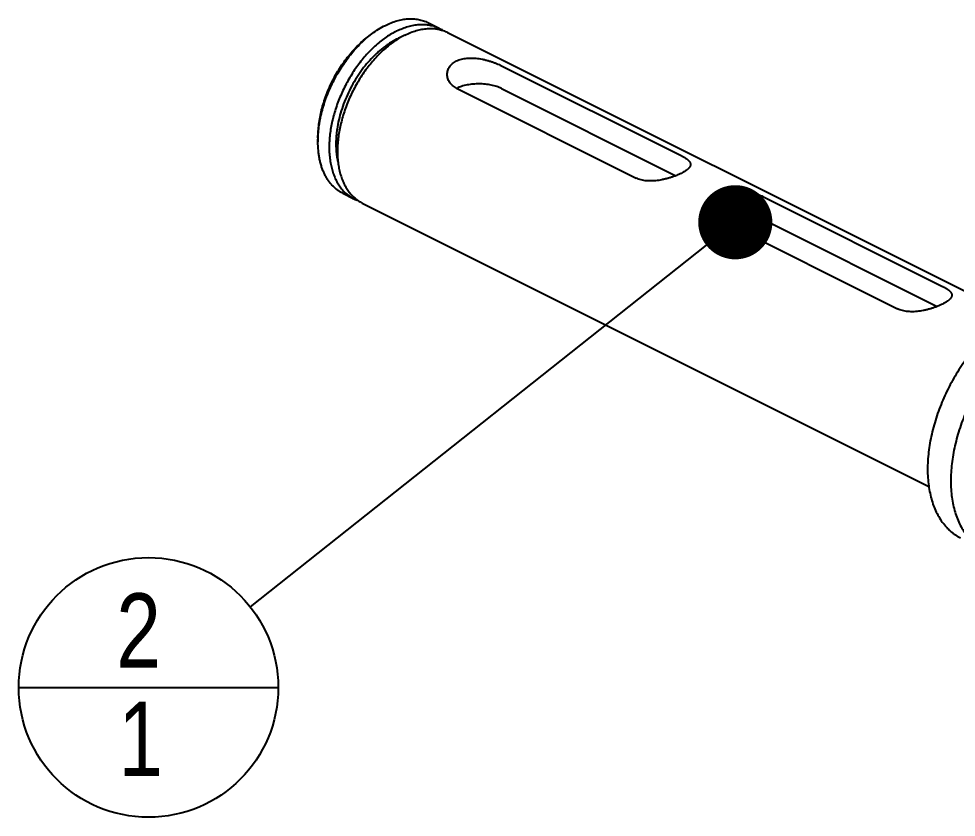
# Model space of a CAD drawing. Header units: millimetres. Extents: x 0 to 210, y 0 to 297.
# Drawn here: x 49.89 to 94.15, y 141.7 to 179.38 of the extents above; entities that cross this region are included whole.
import ezdxf

# ---------------------------------------------------------------- set-up
doc = ezdxf.new("R2010")
doc.units = ezdxf.units.MM
doc.header["$LTSCALE"] = 19.36
doc.layers.get('0').update_dxf_attribs({"linetype": 'CONTINUOUS'})
doc.layers.add('02___PRT_ALL_AXES', color=7, linetype='CONTINUOUS')
doc.styles.get("Standard").update_dxf_attribs({"font": 'txt', "width": 0.85})
doc.styles.add('TEXTSTYLE_5', font='txt', dxfattribs={"width": 0.7})
doc.dimstyles.get("Standard").update_dxf_attribs({"dimtxt": 3.5, "dimasz": 3.5, "dimexe": 1.5, "dimexo": 1, "dimtad": 1, "dimdec": 3, "dimtxsty": 'STANDARD', "dimblk": 'OPEN', "dimblk1": 'OPEN', "dimblk2": 'OPEN', "dimcen": 0.09, "dimadec": 3, "dimazin": 2, "dimtol": 1, "dimtp": 0.001, "dimtm": 0.001, "dimtfac": 1, "dimtdec": 3, "dimtofl": 0, "dimtmove": 0, "dimatfit": 3, "dimldrblk": 'OPEN', "dimfxl": 1, "dimtolj": 1, "dimarcsym": 0})

# ---------------------------------------------------------------- blocks, each defined once
blk = doc.blocks.new('_OPEN')
at = {"color": 0, "linetype": 'BYBLOCK'}
for p, q in [((0, 0), (-1, 0.214)), ((-1, -0.214), (0, 0)), ((-1, 0), (0, 0))]:
    blk.add_line(p, q, dxfattribs=at)
blk = doc.blocks.new('BOM BALLOON 2_BL3', base_point=(56.016, 147.825))
at = {"color": 2, "linetype": 'CONTINUOUS'}
blk.add_line((49.891, 147.825), (62.141, 147.825), dxfattribs=at)
blk.add_circle((56.016, 147.825), 6.125, dxfattribs=at)
at = {"color": 2, "linetype": 'CONTINUOUS', "style": 'TEXTSTYLE_5', "width": 0.808594}
for s, p in [('2', (54.496, 148.764)), ('1', (54.596, 143.651))]:
    blk.add_text(s, height=3.5, dxfattribs=at).set_placement(p)

msp = doc.modelspace()

# ---------------------------------------------------------------- linework, layer by layer
at = {"color": 7, "linetype": 'CONTINUOUS'}
for p, q in [((66.42, 178.563), (66.561, 178.669)), ((72.678, 177.164), (81.163, 172.921)), ((70.557, 176.103), (79.042, 171.86)), ((72.678, 176.088), (80.91, 171.972)), ((64.016, 173.755), (64.016, 173.578)), ((85.017, 170.994), (93.502, 166.752)), ((82.896, 169.934), (91.381, 165.691)), ((85.017, 169.918), (93.249, 165.802))]:
    msp.add_line(p, q, dxfattribs=at)
for points, knots in [([(67.198, 179.066), (67.287, 179.11), (67.464, 179.19), (67.735, 179.283), (68.001, 179.346), (68.221, 179.374), (68.393, 179.38), (68.518, 179.376), (68.641, 179.365), (68.761, 179.346), (68.878, 179.32), (68.992, 179.286), (69.103, 179.244), (69.175, 179.211), (69.21, 179.194)], [0, 0, 0, 0, 0.142513, 0.278978, 0.40964, 0.534959, 0.595847, 0.655676, 0.714567, 0.772653, 0.830081, 0.887004, 0.943588, 1, 1, 1, 1]), ([(66.561, 178.669), (66.664, 178.746), (66.87, 178.888), (67.088, 179.011), (67.198, 179.066)], [0, 0, 0, 0, 0.511427, 1, 1, 1, 1]), ([(64.016, 173.578), (64.016, 173.691), (64.024, 173.921), (64.059, 174.269), (64.117, 174.623), (64.198, 174.982), (64.3, 175.341), (64.423, 175.7), (64.567, 176.055), (64.73, 176.403), (64.911, 176.742), (65.108, 177.07), (65.321, 177.384), (65.548, 177.681), (65.786, 177.961), (66.035, 178.22), (66.292, 178.457), (66.471, 178.601), (66.561, 178.669)], [0, 0, 0, 0, 0.057721, 0.117265, 0.178434, 0.241004, 0.304723, 0.36932, 0.434511, 0.5, 0.565489, 0.63068, 0.695277, 0.758996, 0.821566, 0.882735, 0.942279, 1, 1, 1, 1]), ([(64.016, 173.755), (64.016, 173.861), (64.024, 174.078), (64.057, 174.407), (64.112, 174.742), (64.188, 175.08), (64.284, 175.42), (64.401, 175.759), (64.537, 176.094), (64.69, 176.423), (64.861, 176.743), (65.048, 177.053), (65.249, 177.349), (65.462, 177.63), (65.688, 177.894), (65.923, 178.139), (66.166, 178.363), (66.335, 178.499), (66.42, 178.563)], [0, 0, 0, 0, 0.057721, 0.117265, 0.178434, 0.241004, 0.304723, 0.36932, 0.434511, 0.5, 0.565489, 0.63068, 0.695277, 0.758996, 0.821566, 0.882735, 0.942279, 1, 1, 1, 1]), ([(70.557, 177.387), (70.592, 177.405), (70.667, 177.437), (70.787, 177.474), (70.914, 177.502), (71.047, 177.519), (71.185, 177.527), (71.328, 177.526), (71.472, 177.516), (71.618, 177.498), (71.764, 177.472), (71.908, 177.441), (72.05, 177.404), (72.188, 177.362), (72.321, 177.316), (72.447, 177.268), (72.566, 177.218), (72.642, 177.182), (72.678, 177.164)], [0, 0, 0, 0, 0.054489, 0.111312, 0.170409, 0.231633, 0.294762, 0.359511, 0.425542, 0.492472, 0.559871, 0.627269, 0.694148, 0.759943, 0.824052, 0.885847, 0.944695, 1, 1, 1, 1]), ([(70.117, 176.747), (70.117, 176.778), (70.122, 176.842), (70.143, 176.935), (70.179, 177.026), (70.229, 177.112), (70.292, 177.193), (70.369, 177.267), (70.457, 177.332), (70.522, 177.37), (70.557, 177.387)], [0, 0, 0, 0, 0.11584, 0.232453, 0.350777, 0.471767, 0.596369, 0.725466, 0.859818, 1, 1, 1, 1]), ([(70.557, 176.103), (70.522, 176.12), (70.457, 176.158), (70.368, 176.224), (70.292, 176.298), (70.229, 176.379), (70.179, 176.466), (70.144, 176.557), (70.122, 176.651), (70.117, 176.715), (70.117, 176.747)], [0, 0, 0, 0, 0.139853, 0.274061, 0.403198, 0.527979, 0.649206, 0.767716, 0.884361, 1, 1, 1, 1]), ([(72.678, 176.088), (72.643, 176.105), (72.568, 176.139), (72.451, 176.182), (72.327, 176.219), (72.195, 176.251), (72.058, 176.275), (71.917, 176.293), (71.773, 176.304), (71.628, 176.308), (71.483, 176.305), (71.339, 176.295), (71.197, 176.278), (71.059, 176.255), (70.927, 176.225), (70.801, 176.188), (70.683, 176.146), (70.608, 176.113), (70.572, 176.095)], [0, 0, 0, 0, 0.054732, 0.112346, 0.172549, 0.234997, 0.299299, 0.365029, 0.431738, 0.498958, 0.566214, 0.633029, 0.698936, 0.76348, 0.826232, 0.886796, 0.944819, 1, 1, 1, 1]), ([(65.185, 171.144), (65.14, 171.167), (65.051, 171.217), (64.923, 171.303), (64.803, 171.402), (64.691, 171.512), (64.586, 171.634), (64.489, 171.766), (64.4, 171.909), (64.321, 172.061), (64.249, 172.224), (64.188, 172.395), (64.135, 172.574), (64.091, 172.762), (64.058, 172.957), (64.025, 173.229), (64.016, 173.437), (64.016, 173.578)], [0, 0, 0, 0, 0.053723, 0.107718, 0.162252, 0.217575, 0.273919, 0.331491, 0.39047, 0.451006, 0.51322, 0.577204, 0.64302, 0.710706, 0.780272, 0.851709, 1, 1, 1, 1]), ([(81.163, 172.921), (81.18, 172.913), (81.214, 172.895), (81.262, 172.869), (81.308, 172.843), (81.35, 172.816), (81.39, 172.79), (81.426, 172.764), (81.459, 172.737), (81.489, 172.711), (81.515, 172.685), (81.538, 172.659), (81.558, 172.633), (81.574, 172.607), (81.587, 172.582), (81.596, 172.556), (81.601, 172.53), (81.602, 172.512), (81.602, 172.504)], [0, 0, 0, 0, 0.091029, 0.178314, 0.26169, 0.341025, 0.416225, 0.487239, 0.554063, 0.616749, 0.675408, 0.730222, 0.781452, 0.829454, 0.874688, 0.917725, 0.959241, 1, 1, 1, 1]), ([(81.602, 172.504), (81.602, 172.495), (81.601, 172.478), (81.596, 172.452), (81.587, 172.426), (81.574, 172.4), (81.558, 172.374), (81.538, 172.348), (81.515, 172.321), (81.489, 172.295), (81.459, 172.268), (81.426, 172.242), (81.39, 172.215), (81.35, 172.189), (81.308, 172.162), (81.246, 172.126), (81.197, 172.1), (81.163, 172.083)], [0, 0, 0, 0, 0.040649, 0.082153, 0.125257, 0.17062, 0.21879, 0.270206, 0.325202, 0.384023, 0.446835, 0.513736, 0.584767, 0.659915, 0.739127, 0.822306, 1, 1, 1, 1]), ([(81.163, 172.083), (81.127, 172.065), (81.051, 172.03), (80.933, 171.98), (80.806, 171.932), (80.673, 171.887), (80.535, 171.846), (80.393, 171.809), (80.248, 171.778), (80.103, 171.753), (79.957, 171.735), (79.813, 171.724), (79.671, 171.722), (79.532, 171.729), (79.399, 171.746), (79.272, 171.773), (79.153, 171.81), (79.078, 171.843), (79.042, 171.86)], [0, 0, 0, 0, 0.055315, 0.114144, 0.175911, 0.240003, 0.305801, 0.372702, 0.440138, 0.507579, 0.574544, 0.640594, 0.705343, 0.768451, 0.829641, 0.888702, 0.945502, 1, 1, 1, 1]), ([(82.896, 171.217), (82.931, 171.235), (83.006, 171.267), (83.126, 171.305), (83.253, 171.332), (83.386, 171.35), (83.524, 171.358), (83.667, 171.356), (83.811, 171.346), (83.957, 171.328), (84.103, 171.303), (84.247, 171.271), (84.389, 171.234), (84.527, 171.192), (84.66, 171.147), (84.786, 171.098), (84.905, 171.048), (84.981, 171.012), (85.017, 170.994)], [0, 0, 0, 0, 0.054489, 0.111312, 0.170409, 0.231633, 0.294762, 0.359511, 0.425542, 0.492472, 0.559871, 0.627269, 0.694148, 0.759943, 0.824052, 0.885847, 0.944695, 1, 1, 1, 1]), ([(82.456, 170.577), (82.456, 170.609), (82.461, 170.672), (82.483, 170.766), (82.518, 170.856), (82.568, 170.943), (82.631, 171.023), (82.708, 171.097), (82.796, 171.163), (82.861, 171.2), (82.896, 171.217)], [0, 0, 0, 0, 0.11584, 0.232453, 0.350777, 0.471767, 0.596369, 0.725466, 0.859818, 1, 1, 1, 1]), ([(82.896, 169.934), (82.861, 169.951), (82.796, 169.988), (82.707, 170.054), (82.631, 170.129), (82.568, 170.21), (82.518, 170.297), (82.483, 170.388), (82.461, 170.482), (82.456, 170.545), (82.456, 170.577)], [0, 0, 0, 0, 0.139853, 0.274061, 0.403198, 0.527979, 0.649206, 0.767716, 0.884361, 1, 1, 1, 1]), ([(85.017, 169.918), (84.982, 169.936), (84.907, 169.969), (84.79, 170.012), (84.666, 170.05), (84.534, 170.081), (84.397, 170.106), (84.256, 170.124), (84.112, 170.135), (83.967, 170.139), (83.822, 170.136), (83.678, 170.126), (83.536, 170.109), (83.398, 170.085), (83.266, 170.055), (83.14, 170.018), (83.022, 169.976), (82.947, 169.943), (82.911, 169.926)], [0, 0, 0, 0, 0.054732, 0.112346, 0.172549, 0.234997, 0.299299, 0.365029, 0.431738, 0.498958, 0.566214, 0.633029, 0.698936, 0.76348, 0.826232, 0.886796, 0.944819, 1, 1, 1, 1]), ([(93.502, 166.752), (93.519, 166.743), (93.553, 166.726), (93.601, 166.7), (93.647, 166.673), (93.689, 166.647), (93.729, 166.62), (93.765, 166.594), (93.798, 166.568), (93.828, 166.542), (93.854, 166.516), (93.877, 166.49), (93.897, 166.464), (93.913, 166.438), (93.926, 166.412), (93.935, 166.386), (93.94, 166.36), (93.941, 166.343), (93.941, 166.334)], [0, 0, 0, 0, 0.091029, 0.178314, 0.26169, 0.341025, 0.416225, 0.487239, 0.554063, 0.616749, 0.675408, 0.730222, 0.781452, 0.829454, 0.874688, 0.917725, 0.959241, 1, 1, 1, 1]), ([(93.941, 166.334), (93.941, 166.326), (93.94, 166.308), (93.935, 166.282), (93.926, 166.256), (93.913, 166.23), (93.897, 166.204), (93.877, 166.178), (93.854, 166.152), (93.828, 166.125), (93.798, 166.099), (93.765, 166.072), (93.729, 166.046), (93.689, 166.019), (93.647, 165.993), (93.585, 165.956), (93.536, 165.931), (93.502, 165.914)], [0, 0, 0, 0, 0.040649, 0.082153, 0.125257, 0.17062, 0.21879, 0.270206, 0.325202, 0.384023, 0.446835, 0.513736, 0.584767, 0.659915, 0.739127, 0.822306, 1, 1, 1, 1]), ([(93.502, 165.914), (93.466, 165.896), (93.39, 165.86), (93.272, 165.81), (93.145, 165.762), (93.012, 165.717), (92.874, 165.676), (92.732, 165.64), (92.587, 165.608), (92.442, 165.583), (92.296, 165.565), (92.152, 165.555), (92.01, 165.553), (91.871, 165.56), (91.738, 165.577), (91.611, 165.604), (91.492, 165.641), (91.417, 165.673), (91.381, 165.691)], [0, 0, 0, 0, 0.055315, 0.114144, 0.175911, 0.240003, 0.305801, 0.372702, 0.440138, 0.507579, 0.574544, 0.640594, 0.705343, 0.768451, 0.829641, 0.888702, 0.945502, 1, 1, 1, 1])]:
    msp.add_open_spline(points, degree=3, knots=knots, dxfattribs=at)
at = {"layer": '02___PRT_ALL_AXES', "color": 7, "linetype": 'CONTINUOUS'}
for p, q in [((69.21, 179.194), (69.741, 178.929)), ((70.129, 178.734), (96.876, 165.361)), ((65.185, 171.144), (65.716, 170.879)), ((66.105, 170.684), (92.852, 157.311))]:
    msp.add_line(p, q, dxfattribs=at)
for centre, radius, start, end in [((68.982, 177.413), 1.695, 56.0622, 63.4278), ((69.133, 175.603), 3.14, 112.8751, 116.5798), ((66.474, 172.395), 1.695, 243.4421, 250.8138)]:
    msp.add_arc(centre, radius, start, end, dxfattribs=at)
for points, knots in [([(67.728, 178.801), (67.645, 178.759), (67.479, 178.668), (67.237, 178.512), (66.997, 178.335), (66.762, 178.138), (66.533, 177.922), (66.31, 177.688), (66.096, 177.437), (65.891, 177.172), (65.697, 176.894), (65.515, 176.603), (65.347, 176.303), (65.192, 175.995), (65.052, 175.68), (64.927, 175.361), (64.819, 175.039), (64.729, 174.716), (64.655, 174.394), (64.6, 174.075), (64.563, 173.761), (64.545, 173.454), (64.546, 173.155), (64.565, 172.867), (64.603, 172.59), (64.659, 172.327), (64.733, 172.079), (64.825, 171.848), (64.934, 171.634), (65.06, 171.439), (65.179, 171.293), (65.281, 171.187), (65.361, 171.114), (65.445, 171.046), (65.532, 170.984), (65.622, 170.928), (65.684, 170.895), (65.716, 170.879)], [0, 0, 0, 0, 0.029379, 0.059824, 0.091293, 0.123726, 0.157049, 0.191169, 0.225985, 0.261385, 0.297247, 0.333447, 0.369852, 0.40633, 0.442746, 0.478967, 0.514862, 0.550304, 0.585172, 0.619353, 0.652744, 0.685254, 0.716804, 0.747334, 0.776801, 0.805186, 0.832491, 0.858749, 0.884021, 0.908401, 0.932015, 0.943588, 0.95503, 0.966367, 0.977624, 0.988825, 1, 1, 1, 1]), ([(67.728, 178.801), (67.817, 178.845), (67.995, 178.925), (68.265, 179.018), (68.532, 179.081), (68.751, 179.109), (68.923, 179.114), (69.048, 179.111), (69.171, 179.1), (69.291, 179.081), (69.408, 179.055), (69.523, 179.021), (69.634, 178.979), (69.705, 178.946), (69.741, 178.929)], [0, 0, 0, 0, 0.142513, 0.278978, 0.40964, 0.534959, 0.595847, 0.655676, 0.714567, 0.772653, 0.830081, 0.887004, 0.943588, 1, 1, 1, 1]), ([(68.117, 178.606), (68.206, 178.651), (68.383, 178.731), (68.654, 178.824), (68.921, 178.887), (69.14, 178.914), (69.312, 178.92), (69.437, 178.917), (69.56, 178.906), (69.68, 178.887), (69.797, 178.86), (69.912, 178.826), (70.023, 178.785), (70.094, 178.752), (70.129, 178.734)], [0, 0, 0, 0, 0.142513, 0.278978, 0.40964, 0.534959, 0.595847, 0.655676, 0.714567, 0.772653, 0.830081, 0.887004, 0.943588, 1, 1, 1, 1]), ([(67.728, 178.411), (67.616, 178.355), (67.449, 178.259), (67.235, 178.114), (67.074, 177.994), (66.915, 177.863), (66.705, 177.673), (66.452, 177.414), (66.167, 177.073), (65.902, 176.703), (65.662, 176.31), (65.448, 175.898), (65.264, 175.474), (65.112, 175.042), (64.995, 174.608), (64.926, 174.247), (64.889, 173.962), (64.872, 173.753), (64.863, 173.548), (64.865, 173.347), (64.875, 173.152), (64.901, 172.902), (64.935, 172.719), (64.965, 172.601)], [0, 0, 0, 0, 0.055185, 0.083889, 0.113299, 0.14338, 0.174095, 0.23723, 0.302306, 0.368848, 0.436337, 0.504226, 0.571959, 0.638982, 0.704762, 0.768804, 0.800038, 0.830678, 0.860678, 0.890003, 0.918619, 0.946503, 1, 1, 1, 1]), ([(68.117, 178.606), (68.034, 178.565), (67.868, 178.474), (67.626, 178.318), (67.386, 178.141), (67.151, 177.943), (66.921, 177.727), (66.699, 177.493), (66.485, 177.243), (66.28, 176.978), (66.086, 176.699), (65.904, 176.409), (65.735, 176.109), (65.581, 175.8), (65.44, 175.486), (65.316, 175.166), (65.208, 174.844), (65.117, 174.521), (65.044, 174.2), (64.989, 173.881), (64.952, 173.567), (64.934, 173.26), (64.935, 172.961), (64.954, 172.672), (64.991, 172.396), (65.048, 172.133), (65.122, 171.885), (65.214, 171.653), (65.323, 171.439), (65.449, 171.245), (65.568, 171.099), (65.67, 170.993), (65.75, 170.92), (65.834, 170.852), (65.921, 170.79), (66.011, 170.734), (66.073, 170.7), (66.105, 170.684)], [0, 0, 0, 0, 0.029379, 0.059824, 0.091293, 0.123726, 0.157049, 0.191169, 0.225985, 0.261385, 0.297247, 0.333447, 0.369852, 0.40633, 0.442746, 0.478967, 0.514862, 0.550304, 0.585172, 0.619353, 0.652744, 0.685254, 0.716804, 0.747334, 0.776801, 0.805186, 0.832491, 0.858749, 0.884021, 0.908401, 0.932015, 0.943588, 0.95503, 0.966367, 0.977624, 0.988825, 1, 1, 1, 1]), ([(97.038, 165.445), (96.927, 165.39), (96.706, 165.269), (96.383, 165.061), (96.063, 164.824), (95.75, 164.561), (95.444, 164.273), (95.147, 163.961), (94.861, 163.627), (94.588, 163.273), (94.33, 162.902), (94.087, 162.515), (93.862, 162.115), (93.656, 161.704), (93.469, 161.284), (93.303, 160.858), (93.159, 160.429), (93.038, 159.998), (92.941, 159.569), (92.867, 159.144), (92.818, 158.726), (92.794, 158.316), (92.794, 157.918), (92.82, 157.533), (92.87, 157.164), (92.945, 156.814), (93.044, 156.483), (93.167, 156.174), (93.312, 155.889), (93.453, 155.671), (93.577, 155.511), (93.674, 155.399), (93.775, 155.294), (93.882, 155.196), (93.993, 155.106), (94.109, 155.023), (94.229, 154.948), (94.312, 154.903), (94.354, 154.882)], [0, 0, 0, 0, 0.029379, 0.059823, 0.091292, 0.123725, 0.157047, 0.191167, 0.225983, 0.261382, 0.297245, 0.333444, 0.369848, 0.406326, 0.442742, 0.478962, 0.514857, 0.550299, 0.585166, 0.619347, 0.652738, 0.685247, 0.716797, 0.747327, 0.776794, 0.805178, 0.832483, 0.858741, 0.884013, 0.908393, 0.920291, 0.932015, 0.943588, 0.955031, 0.966368, 0.977624, 0.988826, 1, 1, 1, 1]), ([(98.134, 164.897), (98.023, 164.842), (97.802, 164.721), (97.479, 164.513), (97.159, 164.276), (96.846, 164.013), (96.54, 163.725), (96.243, 163.413), (95.957, 163.079), (95.684, 162.725), (95.426, 162.354), (95.183, 161.967), (94.958, 161.567), (94.752, 161.156), (94.565, 160.736), (94.399, 160.31), (94.255, 159.881), (94.134, 159.45), (94.037, 159.021), (93.963, 158.596), (93.914, 158.178), (93.89, 157.768), (93.89, 157.37), (93.916, 156.985), (93.966, 156.616), (94.041, 156.266), (94.14, 155.935), (94.263, 155.626), (94.408, 155.341), (94.549, 155.123), (94.673, 154.963), (94.77, 154.851), (94.871, 154.746), (94.978, 154.648), (95.089, 154.558), (95.205, 154.475), (95.325, 154.4), (95.408, 154.355), (95.45, 154.334)], [0, 0, 0, 0, 0.029379, 0.059823, 0.091292, 0.123725, 0.157047, 0.191167, 0.225983, 0.261382, 0.297245, 0.333444, 0.369848, 0.406326, 0.442742, 0.478962, 0.514857, 0.550299, 0.585166, 0.619347, 0.652738, 0.685247, 0.716797, 0.747327, 0.776794, 0.805178, 0.832483, 0.858741, 0.884013, 0.908393, 0.920291, 0.932015, 0.943588, 0.955031, 0.966368, 0.977624, 0.988826, 1, 1, 1, 1])]:
    msp.add_open_spline(points, degree=3, knots=knots, dxfattribs=at)

# ---------------------------------------------------------------- block references
at = {"color": 2, "linetype": 'CONTINUOUS'}
msp.add_blockref('BOM BALLOON 2_BL3', (56.016, 147.825), dxfattribs=at)

# ---------------------------------------------------------------- leaders
msp.add_leader([(83.717, 169.776), (60.816, 151.629)], dimstyle='STANDARD', override={"dimtad": 0, "dimldrblk": 'DOT'}, dxfattribs=at)

doc.saveas('drawing.dxf')
